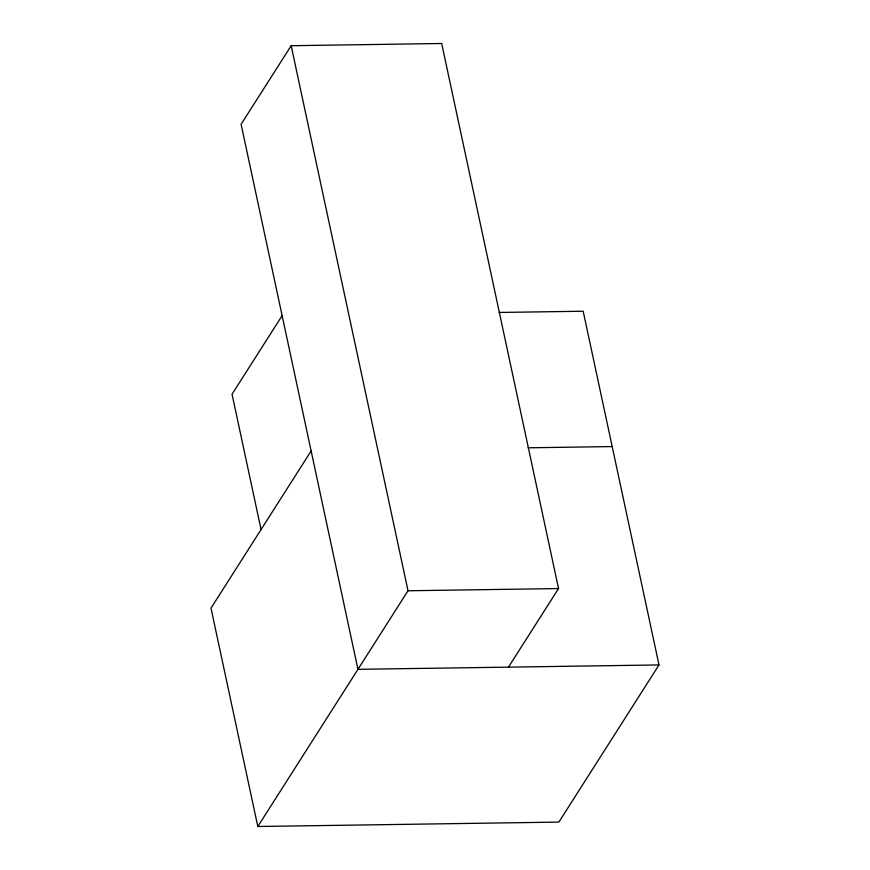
<?xml version="1.0" encoding="UTF-8"?>
<svg xmlns="http://www.w3.org/2000/svg" width="870" height="870" viewBox="0 0 870 870"><rect width="100%" height="100%" fill="white"/><g stroke="black" fill="none" stroke-linecap="round" stroke-linejoin="round"><path stroke-width="1.3" d="M508.471 667.138L558.54 588.555L441.688 43.5L291.167 45.708L241.099 124.29L357.951 669.334L659.003 664.93L583.172 311.232L499.097 312.46M282.119 315.647L232.051 394.219L261.065 529.558M311.134 450.975L210.997 608.141L257.814 826.5L558.866 822.096L659.003 664.93M257.814 826.5L408.019 590.763L291.167 45.708M528.112 447.8L612.186 446.571M408.019 590.763L558.54 588.555"/></g></svg>
